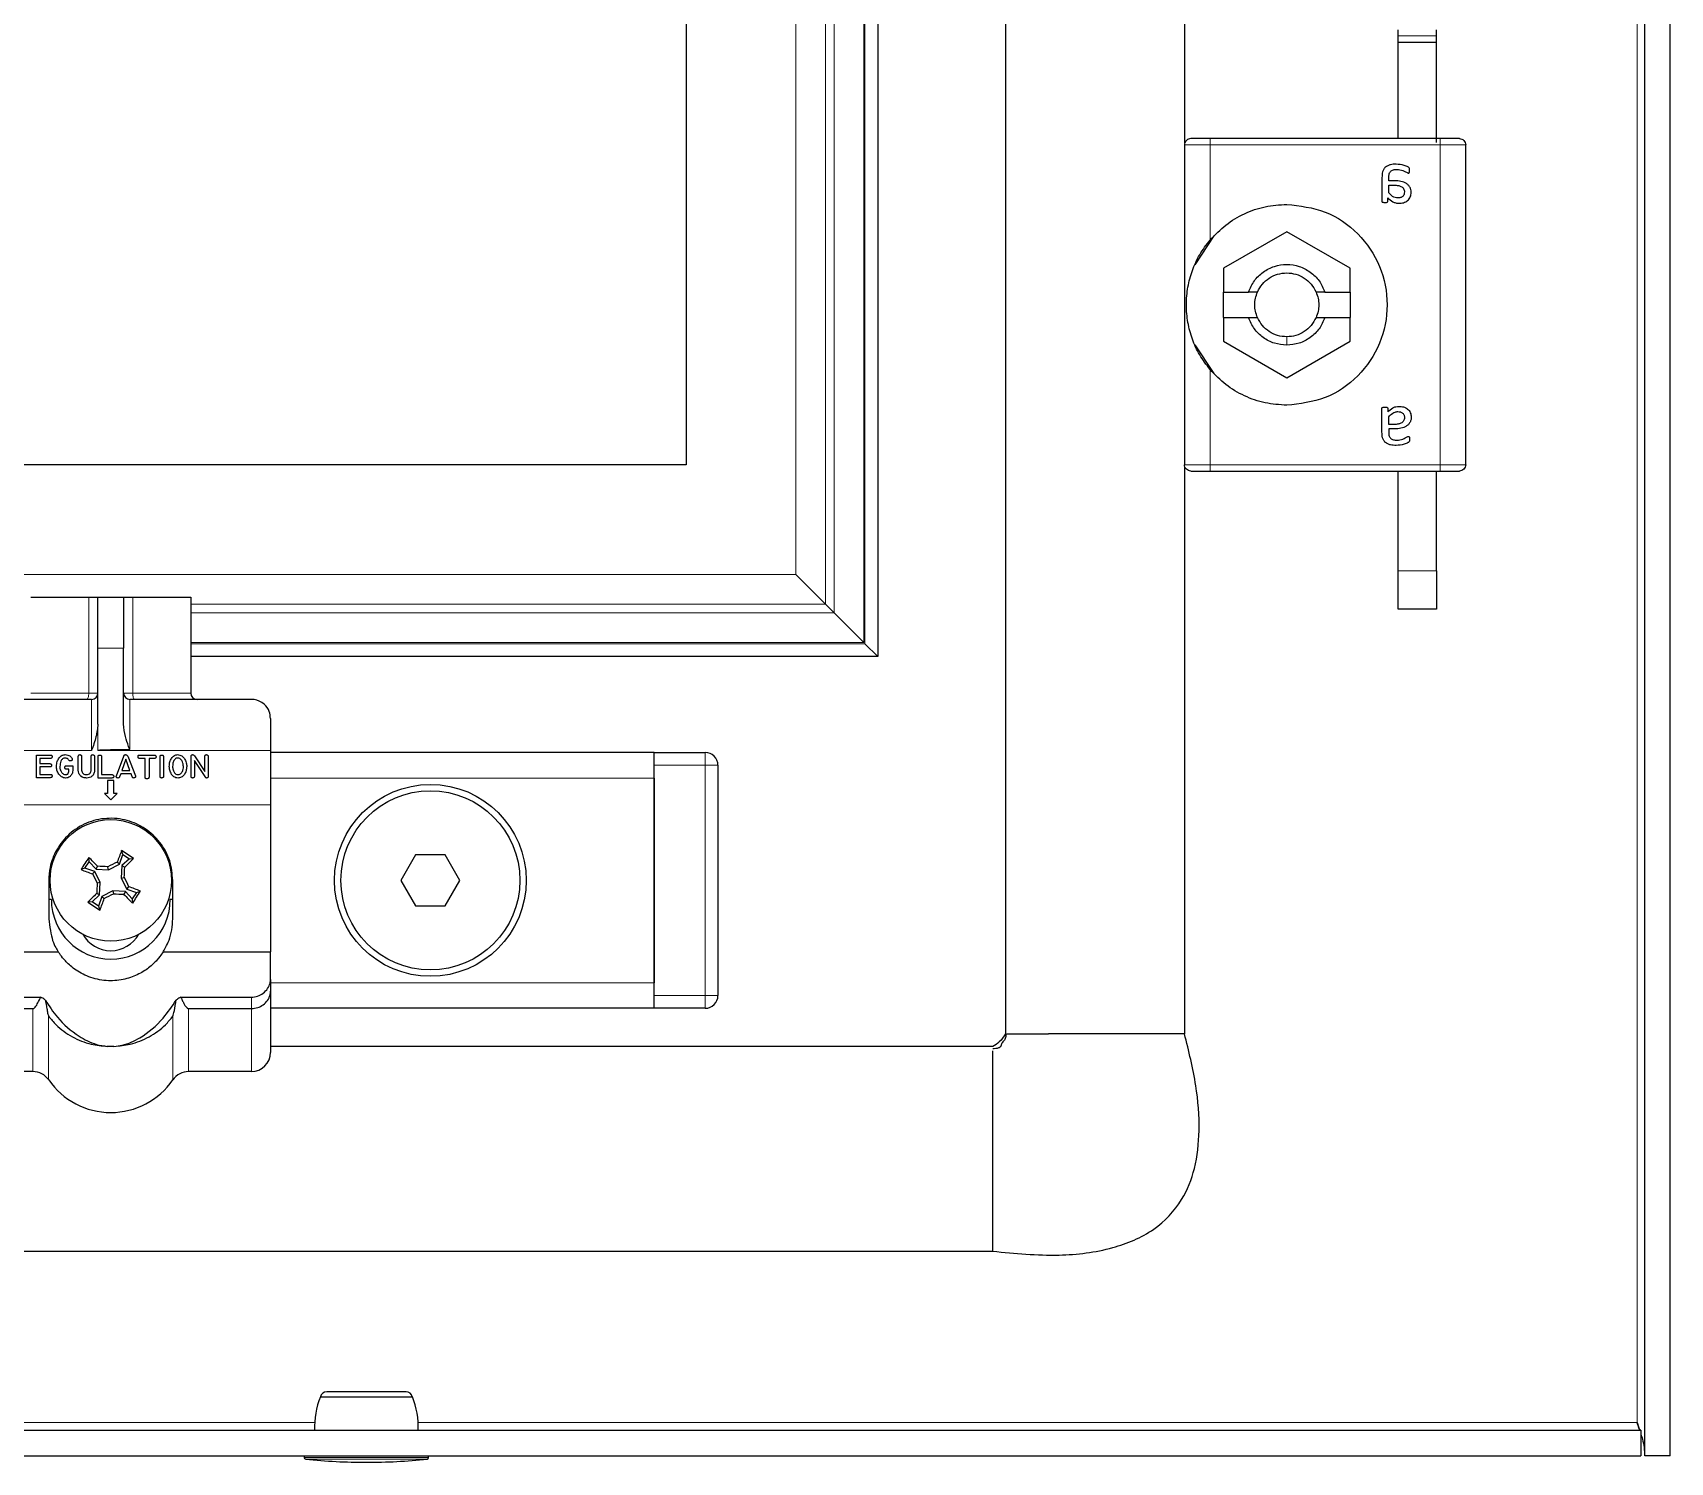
# Model space of a CAD drawing. Header units: millimetres. Extents: x -939 to 1948, y -1269 to 974.
# Drawn here: x 1664.4 to 1792.5, y -954.8 to -843 of the extents above; entities that cross this region are included whole.
import ezdxf

# ---------------------------------------------------------------- set-up
doc = ezdxf.new("R2010")
doc.units = ezdxf.units.MM

msp = doc.modelspace()

# ---------------------------------------------------------------- linework, layer by layer
at = {"color": 7, "linetype": 'Continuous', "lineweight": 25}
for p, q in [((1790.51, -954.26), (1790.51, 800.74)), ((1792.51, -954.26), (1792.51, 800.74)), ((1740.51, 767.74), (1740.51, -921.26)), ((1730.51, 738.24), (1730.51, -891.76)), ((1715.51, 723.24), (1715.51, -876.76)), ((1754.51, -831.76), (1754.51, -851.58)), ((1771.21, -843.22), (1771.21, -842.76)), ((1774.21, -843.22), (1774.21, -842.76)), ((1771.21, -843.72), (1771.21, -843.22)), ((1771.21, -843.72), (1774.21, -843.72)), ((1771.21, -851.26), (1771.21, -843.72)), ((1774.21, -843.72), (1774.21, -843.22)), ((1774.21, -851.56), (1774.21, -843.72)), ((1754.51, -851.76), (1754.51, -876.76)), ((1774.51, -851.26), (1756.51, -851.26)), ((1775.11, -851.26), (1774.86, -851.26)), ((1776.51, -876.76), (1776.51, -851.76)), ((1769.95, -854.3), (1769.95, -856.16)), ((1770.48, -854.55), (1770.48, -854.33)), ((1770.86, -854.55), (1770.48, -854.55)), ((1770.48, -854.9), (1770.91, -854.9)), ((1770.48, -855.49), (1770.48, -854.9)), ((1770.41, -856.16), (1770.41, -855.88)), ((1755.34, -861.13), (1756.84, -858.87)), ((1762.51, -858.54), (1757.56, -861.4)), ((1767.46, -861.4), (1762.51, -858.54)), ((1757.56, -861.4), (1757.56, -863.26)), ((1767.46, -863.26), (1767.46, -861.4)), ((1757.56, -863.26), (1759.52, -863.26)), ((1757.56, -865.26), (1757.56, -863.26)), ((1760.22, -863.26), (1759.52, -863.26)), ((1765.49, -863.26), (1764.8, -863.26)), ((1765.49, -863.26), (1767.46, -863.26)), ((1767.46, -863.26), (1767.46, -865.26)), ((1757.56, -865.26), (1757.56, -867.11)), ((1757.56, -865.26), (1759.52, -865.26)), ((1759.52, -865.26), (1760.22, -865.26)), ((1764.8, -865.26), (1765.49, -865.26)), ((1765.49, -865.26), (1767.46, -865.26)), ((1767.46, -867.11), (1767.46, -865.26)), ((1757.56, -867.11), (1762.51, -869.97)), ((1762.51, -869.97), (1767.46, -867.11)), ((1756.84, -869.64), (1755.34, -867.38)), ((1769.95, -874.21), (1769.95, -872.35)), ((1770.41, -872.35), (1770.41, -872.63)), ((1770.48, -873.61), (1770.48, -873.02)), ((1770.91, -873.61), (1770.48, -873.61)), ((1770.86, -873.96), (1770.48, -873.96)), ((1770.48, -873.96), (1770.48, -874.18)), ((1715.51, -876.76), (875.51, -876.76)), ((1754.51, -876.93), (1754.51, -921.26)), ((1756.51, -877.26), (1774.51, -877.26)), ((1771.21, -885.06), (1771.21, -877.26)), ((1774.21, -885.06), (1774.21, -877.26)), ((1774.86, -877.26), (1775.11, -877.26)), ((1771.21, -888.06), (1771.21, -885.06)), ((1774.21, -885.06), (1774.21, -888.06)), ((1726.41, -887.66), (1724.1, -885.35)), ((1664.26, -887.11), (1668.78, -887.11)), ((1668.78, -887.11), (1669.51, -887.11)), ((1669.51, -887.11), (1671.51, -887.11)), ((1669.51, -891.11), (1669.51, -887.11)), ((1671.51, -887.11), (1671.51, -891.11)), ((1671.51, -887.11), (1672.23, -887.11)), ((1672.23, -887.11), (1676.76, -887.11)), ((1676.76, -887.11), (1676.76, -894.61)), ((1727.1, -888.35), (1726.41, -887.66)), ((1729.41, -890.66), (1727.1, -888.35)), ((1774.21, -888.06), (1771.21, -888.06)), ((1669.51, -897.04), (1669.51, -891.11)), ((1671.51, -897.04), (1671.51, -891.11)), ((1730.51, -891.76), (1729.51, -890.76)), ((1730.51, -891.76), (1676.76, -891.76)), ((1669.01, -895.11), (1659.51, -895.11)), ((1681.51, -895.11), (1672.01, -895.11)), ((1683.01, -896.61), (1683.01, -899.11)), ((1683.01, -899.11), (1683.01, -903.36)), ((1713.01, -899.26), (1683.01, -899.26)), ((1713.01, -899.26), (1717.01, -899.26)), ((1713.01, -900.26), (1713.01, -899.26)), ((1664.71, -901.23), (1664.71, -899.46)), ((1664.71, -899.46), (1665.77, -899.46)), ((1665.77, -899.72), (1664.97, -899.72)), ((1664.97, -899.72), (1664.97, -900.13)), ((1664.97, -900.13), (1665.72, -900.13)), ((1665.72, -900.39), (1664.97, -900.39)), ((1664.97, -900.39), (1664.97, -900.97)), ((1667.04, -900.3), (1667.53, -900.3)), ((1667.53, -900.3), (1667.53, -900.59)), ((1667.97, -900.65), (1667.97, -899.57)), ((1668.23, -899.57), (1668.23, -900.65)), ((1668.97, -900.63), (1668.97, -899.57)), ((1669.24, -899.57), (1669.24, -900.63)), ((1669.52, -901.26), (1669.52, -899.59)), ((1669.79, -899.59), (1669.79, -900.99)), ((1670.95, -901.08), (1671.52, -899.54)), ((1671.68, -899.78), (1671.37, -900.66)), ((1672, -900.66), (1671.68, -899.78)), ((1671.84, -899.56), (1672.44, -901.08)), ((1673.19, -899.72), (1672.77, -899.72)), ((1672.78, -899.46), (1673.89, -899.46)), ((1673.19, -901.19), (1673.19, -899.72)), ((1673.9, -899.72), (1673.5, -899.72)), ((1673.5, -899.72), (1673.5, -901.19)), ((1674.37, -901.12), (1674.37, -899.59)), ((1674.63, -899.59), (1674.63, -901.12)), ((1676.79, -901.12), (1676.79, -899.56)), ((1677.89, -901.15), (1677.05, -899.88)), ((1677.05, -899.88), (1677.05, -901.12)), ((1677.06, -899.51), (1677.87, -900.75)), ((1677.87, -900.75), (1677.87, -899.57)), ((1678.13, -899.57), (1678.13, -901.12)), ((1713.01, -918.26), (1713.01, -900.26)), ((1718.01, -900.26), (1718.01, -918.26)), ((1665.77, -901.23), (1664.71, -901.23)), ((1664.97, -900.97), (1665.77, -900.97)), ((1667.24, -900.56), (1667.04, -900.56)), ((1670.59, -901.26), (1669.52, -901.26)), ((1669.79, -900.99), (1670.59, -900.99)), ((1670.76, -901.46), (1670.26, -901.46)), ((1670.26, -901.46), (1670.26, -902.46)), ((1670.76, -902.46), (1670.76, -901.46)), ((1671.29, -900.92), (1671.19, -901.17)), ((1672.1, -900.92), (1671.29, -900.92)), ((1671.37, -900.66), (1672, -900.66)), ((1672.19, -901.16), (1672.1, -900.92)), ((1713.01, -901.26), (1713.01, -917.26)), ((1670.01, -902.46), (1670.51, -902.96)), ((1670.26, -902.46), (1670.01, -902.46)), ((1670.51, -902.96), (1671.01, -902.46)), ((1671.01, -902.46), (1670.76, -902.46)), ((1683.01, -903.36), (1683.01, -914.86)), ((1671.46, -907.24), (1671.35, -906.93)), ((1668.49, -908.3), (1668.82, -907.8)), ((1668.82, -907.8), (1668.79, -907.47)), ((1668.82, -907.8), (1669.37, -908.38)), ((1669.37, -908.38), (1669.47, -908.16)), ((1670.33, -908.43), (1670.28, -908.2)), ((1670.33, -908.43), (1671.2, -907.99)), ((1671.2, -907.99), (1671.01, -907.83)), ((1671.2, -907.99), (1671.46, -907.24)), ((1671.38, -908.11), (1671.33, -909.08)), ((1671.97, -907.57), (1671.38, -908.11)), ((1671.38, -908.11), (1671.6, -908.22)), ((1671.46, -907.24), (1671.97, -907.57)), ((1671.97, -907.57), (1672.29, -907.54)), ((1694.35, -907.26), (1693.2, -909.26)), ((1696.66, -907.26), (1694.35, -907.26)), ((1697.82, -909.26), (1696.66, -907.26)), ((1665.66, -909.26), (1665.66, -912.26)), ((1668.49, -908.3), (1668.18, -908.41)), ((1669.25, -908.56), (1668.49, -908.3)), ((1669.25, -908.56), (1669.09, -908.75)), ((1669.68, -909.43), (1669.25, -908.56)), ((1669.37, -908.38), (1670.33, -908.43)), ((1669.68, -909.43), (1669.45, -909.48)), ((1669.63, -910.4), (1669.68, -909.43)), ((1671.33, -909.08), (1671.57, -909.03)), ((1671.33, -909.08), (1671.77, -909.95)), ((1675.36, -912.26), (1675.36, -909.26)), ((1693.2, -909.26), (1694.35, -911.26)), ((1696.66, -911.26), (1697.82, -909.26)), ((1665.86, -910.76), (1665.66, -910.76)), ((1669.05, -910.94), (1669.63, -910.4)), ((1669.63, -910.4), (1669.41, -910.29)), ((1669.82, -910.52), (1669.56, -911.27)), ((1670.68, -910.08), (1669.82, -910.52)), ((1669.82, -910.52), (1670, -910.68)), ((1670.68, -910.08), (1670.73, -910.31)), ((1671.65, -910.13), (1670.68, -910.08)), ((1671.65, -910.13), (1671.54, -910.35)), ((1672.19, -910.71), (1671.65, -910.13)), ((1671.77, -909.95), (1671.93, -909.76)), ((1671.77, -909.95), (1672.52, -910.21)), ((1672.52, -910.21), (1672.19, -910.71)), ((1672.19, -910.71), (1672.22, -911.04)), ((1672.52, -910.21), (1672.83, -910.1)), ((1675.36, -910.76), (1675.16, -910.76)), ((1669.05, -910.94), (1668.72, -910.97)), ((1669.56, -911.27), (1669.05, -910.94)), ((1669.56, -911.27), (1669.66, -911.58)), ((1694.35, -911.26), (1696.66, -911.26)), ((1658.01, -914.86), (1666.41, -914.86)), ((1674.6, -914.86), (1683.01, -914.86)), ((1683.01, -917), (1683.01, -914.86)), ((1683.01, -917), (1683.01, -917.91)), ((1659.51, -918.39), (1665.02, -918.39)), ((1675.99, -918.39), (1681.51, -918.39)), ((1683.01, -917.91), (1683.01, -922.71)), ((1713.01, -919.26), (1713.01, -918.26)), ((1659.51, -919.29), (1664.42, -919.29)), ((1676.6, -919.29), (1681.51, -919.29)), ((1713.01, -919.26), (1683.01, -919.26)), ((1717.01, -919.26), (1713.01, -919.26)), ((1739.51, -922.26), (1683.01, -922.26)), ((1743.94, -921.26), (1743.88, -921.26)), ((1751.08, -921.26), (1743.94, -921.26)), ((1751.23, -921.26), (1751.08, -921.26)), ((1753.53, -921.26), (1751.23, -921.26)), ((1754.51, -921.26), (1753.53, -921.26)), ((1739.51, -938.26), (1739.51, -922.58)), ((1664.42, -924.21), (1659.51, -924.21)), ((1681.51, -924.21), (1676.6, -924.21)), ((851.51, -938.26), (1739.51, -938.26)), ((1686.92, -949.64), (1690.51, -949.64)), ((1693.61, -949.26), (1687.4, -949.26)), ((1690.51, -949.64), (1694.1, -949.64)), ((1789.91, -951.66), (1790.1, -952.26)), ((800.81, -952.26), (1790.21, -952.26)), ((1790.21, -952.26), (1790.21, -954.26)), ((800.81, -954.26), (1790.21, -954.26)), ((1792.51, -954.26), (1790.51, -954.26))]:
    msp.add_line(p, q, dxfattribs=at)
at = {"color": 8, "linetype": 'Continuous', "lineweight": 18}
for p, q in [((1789.91, 798.14), (1789.91, -951.66)), ((1729.41, 737.14), (1729.41, -890.66)), ((1729.51, 737.24), (1729.51, -890.76)), ((1726.41, 734.14), (1726.41, -887.66)), ((1727.1, 734.84), (1727.1, -888.35)), ((1724.1, 731.84), (1724.1, -885.35)), ((1774.21, -843.22), (1771.21, -843.22)), ((1756.51, -859.19), (1756.51, -851.76)), ((1756.51, -851.76), (1774.51, -851.76)), ((1774.51, -851.76), (1774.51, -876.76)), ((1762.51, -866.76), (1762.51, -867.41)), ((1756.51, -876.76), (1756.51, -869.32)), ((1774.51, -876.76), (1756.51, -876.76)), ((1771.21, -885.06), (1774.21, -885.06)), ((1724.1, -885.35), (866.91, -885.35)), ((1668.78, -894.61), (1668.78, -887.11)), ((1672.23, -887.11), (1672.23, -894.61)), ((1726.41, -887.66), (1676.76, -887.66)), ((1727.1, -888.35), (1676.76, -888.35)), ((1671.51, -891.11), (1669.51, -891.11)), ((1729.41, -890.66), (1676.76, -890.66)), ((1729.51, -890.76), (1676.76, -890.76)), ((1664.26, -894.61), (1668.78, -894.61)), ((1668.78, -894.61), (1669.51, -894.61)), ((1669.01, -899.11), (1669.01, -895.11)), ((1671.51, -894.61), (1672.23, -894.61)), ((1672.01, -895.11), (1672.01, -899.03)), ((1672.23, -894.61), (1676.76, -894.61)), ((1669.51, -899.11), (1669.51, -897.04)), ((1669.01, -899.11), (1658.01, -899.11)), ((1683.01, -899.11), (1669.51, -899.11)), ((1717.01, -899.26), (1717.01, -900.26)), ((1717.01, -900.26), (1713.01, -900.26)), ((1717.01, -918.26), (1717.01, -900.26)), ((1717.01, -900.26), (1718.01, -900.26)), ((1713.01, -901.26), (1683.01, -901.26)), ((1683.01, -903.36), (1658.01, -903.36)), ((1681.51, -919.29), (1681.51, -918.39)), ((1713.01, -917.26), (1683.01, -917.26)), ((1713.01, -918.26), (1717.01, -918.26)), ((1717.01, -918.26), (1717.01, -919.26)), ((1717.01, -918.26), (1718.01, -918.26)), ((1664.42, -924.21), (1664.42, -919.29)), ((1676.6, -919.29), (1676.6, -924.21)), ((1681.51, -924.21), (1681.51, -919.29)), ((1665.65, -919.89), (1665.65, -924.85)), ((1675.36, -924.85), (1675.36, -919.89)), ((1686.46, -951.66), (904.55, -951.66)), ((1789.91, -951.66), (1694.55, -951.66)), ((1685.65, -954.38), (1690.51, -954.38)), ((1685.76, -954.51), (1690.51, -954.51)), ((1690.51, -954.38), (1695.37, -954.38)), ((1690.51, -954.51), (1695.26, -954.51))]:
    msp.add_line(p, q, dxfattribs=at)
at = {"color": 8, "linetype": 'Continuous', "lineweight": 18, "flags": 128}
for points in [[(1668.78, -894.61), (1668.78, -894.7), (1668.77, -894.8), (1668.76, -894.88), (1668.74, -894.96), (1668.72, -895.02), (1668.7, -895.07), (1668.67, -895.1), (1668.64, -895.11)], [(1672.37, -895.11), (1672.34, -895.1), (1672.32, -895.07), (1672.29, -895.02), (1672.27, -894.96), (1672.25, -894.88), (1672.24, -894.8), (1672.23, -894.7), (1672.23, -894.61)]]:
    msp.add_lwpolyline(points, dxfattribs=at)
at = {"color": 7, "linetype": 'Continuous', "lineweight": 25}
for centre, radius in [((1695.51, -909.26), 7.5), ((1695.51, -909.26), 7), ((1670.51, -909.26), 4.75)]:
    msp.add_circle(centre, radius, dxfattribs=at)
for centre, radius, start, end in [((1669.01, -894.61), 0.5, 270, 0), ((1672.01, -894.61), 0.5, 180, 270), ((1677.26, -894.61), 0.5, 180, 270), ((1717.01, -900.26), 1, 0, 90), ((1735.82, -931.67), 69.05, 159.0058, 159.8057), ((1630.95, -969.98), 74.88, 56.4919, 57.3486), ((1731.23, -948.81), 74.88, 146.4919, 147.3486), ((1619.83, -956.15), 69.05, 44.0348, 44.8347), ((1666.5, -983.71), 75.61, 87.129, 87.7468), ((1704.27, -975.74), 75.61, 116.0937, 116.7115), ((1596.05, -905.25), 75.61, 357.129, 357.7468), ((1623.61, -858.58), 69.05, 314.0348, 314.8347), ((1692.92, -843.95), 69.05, 249.0058, 249.8057), ((1736.99, -875.49), 75.61, 206.0937, 206.7115), ((1744.96, -913.27), 75.61, 177.129, 177.7468), ((1604.03, -943.02), 75.61, 26.0937, 26.7115), ((1670.51, -910.76), 4.65, 180, 0), ((1717.4, -959.93), 69.05, 134.0348, 134.8347), ((1605.2, -886.84), 69.05, 339.0058, 339.8057), ((1636.74, -842.77), 75.61, 296.0937, 296.7115), ((1674.52, -834.8), 75.61, 267.129, 267.7468), ((1721.18, -862.36), 69.05, 224.0348, 224.8347), ((1648.09, -974.56), 69.05, 69.0058, 69.8057), ((1609.79, -869.7), 74.88, 326.4919, 327.3486), ((1710.06, -848.54), 74.88, 236.4919, 237.3486), ((1670.51, -912.26), 2.5, 209.1764, 330.8236), ((1717.01, -918.26), 1, 270, 0), ((1681.51, -922.71), 1.5, 270, 0), ((1664.42, -925.71), 1.5, 34.5604, 90), ((1670.51, -921.51), 5.9, 214.5604, 325.4396), ((1676.6, -925.71), 1.5, 90, 145.4396), ((1692.63, -951.99), 6.18, 157.6346, 182.4658), ((1687.4, -949.76), 0.5, 90, 166.6165), ((1693.61, -949.76), 0.5, 13.3835, 90), ((1688.39, -951.99), 6.18, 357.5342, 22.3654), ((1711.41, -954.32), 25.77, 179.861, 180.139), ((1669.6, -954.32), 25.77, 359.861, 0.139), ((1685.77, -954.38), 0.126, 180, 263.9744), ((1690.51, -909.51), 45.25, 263.9744, 269.9984), ((1690.51, -909.51), 45.25, 270.0016, 276.0256), ((1695.24, -954.38), 0.126, 276.0256, 0)]:
    msp.add_arc(centre, radius, start, end, dxfattribs=at)
msp.add_ellipse((17098.69, -899.11), major_axis=(15429.18, 0), ratio=0.000259, start_param=3.123591, end_param=3.141593, dxfattribs=at)
for points in [[(1755.01, -851.26), (1754.94, -851.26), (1754.81, -851.28), (1754.65, -851.39), (1754.53, -851.56), (1754.51, -851.69), (1754.51, -851.76)], [(1756.51, -851.26), (1756.31, -851.26), (1755.92, -851.26), (1755.42, -851.26), (1755.07, -851.26), (1755.03, -851.26), (1755.01, -851.26)], [(1776.01, -851.26), (1775.98, -851.26), (1775.94, -851.26), (1775.59, -851.26), (1775.1, -851.26), (1774.7, -851.26), (1774.51, -851.26)], [(1776.01, -851.26), (1776.07, -851.26), (1776.2, -851.28), (1776.37, -851.39), (1776.48, -851.56), (1776.5, -851.69), (1776.51, -851.76)], [(1756.51, -859.19), (1756.9, -858.78), (1757.69, -857.96), (1759.18, -857.09), (1760.8, -856.51), (1761.94, -856.44), (1762.51, -856.41)], [(1762.51, -856.41), (1763.53, -856.52), (1765.59, -856.76), (1768.2, -858.58), (1769.95, -861.17), (1770.56, -864.26), (1769.95, -867.34), (1768.2, -869.94), (1765.59, -871.75), (1763.53, -871.99), (1762.51, -872.11)], [(1759.52, -863.26), (1759.65, -862.95), (1759.92, -862.35), (1760.64, -861.66), (1761.52, -861.21), (1762.51, -861.05), (1763.49, -861.21), (1764.37, -861.66), (1765.1, -862.35), (1765.36, -862.95), (1765.49, -863.26)], [(1760.22, -863.26), (1760.33, -863.04), (1760.56, -862.62), (1761.12, -862.14), (1761.78, -861.82), (1762.27, -861.78), (1762.51, -861.76)], [(1762.51, -861.76), (1762.75, -861.78), (1763.23, -861.82), (1763.89, -862.14), (1764.45, -862.62), (1764.68, -863.04), (1764.8, -863.26)], [(1760.22, -865.26), (1760.16, -865.09), (1760.04, -864.77), (1759.99, -864.26), (1760.04, -863.74), (1760.16, -863.42), (1760.22, -863.26)], [(1764.8, -863.26), (1764.86, -863.42), (1764.98, -863.74), (1765.02, -864.26), (1764.98, -864.77), (1764.86, -865.09), (1764.8, -865.26)], [(1762.51, -867.41), (1762.18, -867.38), (1761.52, -867.32), (1760.64, -866.85), (1759.92, -866.16), (1759.65, -865.56), (1759.52, -865.26)], [(1762.51, -866.76), (1762.27, -866.74), (1761.78, -866.7), (1761.12, -866.37), (1760.56, -865.9), (1760.33, -865.47), (1760.22, -865.26)], [(1765.49, -865.26), (1765.36, -865.56), (1765.1, -866.16), (1764.37, -866.85), (1763.49, -867.32), (1762.83, -867.38), (1762.51, -867.41)], [(1764.8, -865.26), (1764.68, -865.47), (1764.45, -865.9), (1763.89, -866.37), (1763.23, -866.7), (1762.75, -866.74), (1762.51, -866.76)], [(1762.51, -872.11), (1761.94, -872.07), (1760.8, -872), (1759.18, -871.42), (1757.69, -870.55), (1756.9, -869.73), (1756.51, -869.32)], [(1755.01, -877.26), (1754.94, -877.25), (1754.81, -877.23), (1754.65, -877.12), (1754.53, -876.95), (1754.51, -876.82), (1754.51, -876.76)], [(1755.01, -877.26), (1755.03, -877.26), (1755.07, -877.26), (1755.42, -877.26), (1755.92, -877.26), (1756.31, -877.26), (1756.51, -877.26)], [(1774.51, -877.26), (1774.7, -877.26), (1775.1, -877.26), (1775.59, -877.26), (1775.94, -877.26), (1775.98, -877.26), (1776.01, -877.26)], [(1776.51, -876.76), (1776.5, -876.82), (1776.48, -876.95), (1776.37, -877.12), (1776.2, -877.23), (1776.07, -877.25), (1776.01, -877.26)], [(1741.49, -921.26), (1741.81, -921.26), (1742.46, -921.26), (1743.4, -921.26), (1743.88, -921.26)]]:
    msp.add_open_spline(points, degree=3, dxfattribs=at)
at = {"color": 8, "linetype": 'Continuous', "lineweight": 18}
for points in [[(1756.51, -851.76), (1756.24, -851.76), (1755.72, -851.76), (1755.06, -851.76), (1754.6, -851.76), (1754.54, -851.76), (1754.51, -851.76)], [(1756.51, -851.26), (1756.51, -851.26), (1756.51, -851.28), (1756.51, -851.39), (1756.51, -851.56), (1756.51, -851.69), (1756.51, -851.76)], [(1774.51, -851.76), (1774.51, -851.69), (1774.51, -851.56), (1774.51, -851.39), (1774.51, -851.28), (1774.51, -851.26), (1774.51, -851.26)], [(1776.51, -851.76), (1776.48, -851.76), (1776.42, -851.76), (1775.95, -851.76), (1775.29, -851.76), (1774.77, -851.76), (1774.51, -851.76)], [(1754.51, -876.76), (1754.54, -876.76), (1754.6, -876.76), (1755.06, -876.76), (1755.72, -876.76), (1756.24, -876.76), (1756.51, -876.76)], [(1756.51, -876.76), (1756.51, -876.82), (1756.51, -876.95), (1756.51, -877.12), (1756.51, -877.23), (1756.51, -877.25), (1756.51, -877.26)], [(1774.51, -877.26), (1774.51, -877.25), (1774.51, -877.23), (1774.51, -877.12), (1774.51, -876.95), (1774.51, -876.82), (1774.51, -876.76)], [(1774.51, -876.76), (1774.77, -876.76), (1775.29, -876.76), (1775.95, -876.76), (1776.42, -876.76), (1776.48, -876.76), (1776.51, -876.76)]]:
    msp.add_open_spline(points, degree=3, dxfattribs=at)
at = {"color": 7, "linetype": 'Continuous', "lineweight": 25}
for points, knots in [([(1771.06, -853.26), (1770.91, -853.26), (1770.69, -853.27), (1770.41, -853.37), (1770.22, -853.49), (1770.08, -853.65), (1769.97, -853.93), (1769.96, -854.15), (1769.95, -854.3)], [0, 0, 0, 0, 0.250089, 0.382495, 0.500259, 0.622163, 0.750133, 1, 1, 1, 1]), ([(1770.48, -854.33), (1770.48, -854.24), (1770.49, -854.11), (1770.55, -853.94), (1770.62, -853.83), (1770.73, -853.75), (1770.85, -853.7), (1770.98, -853.67), (1771.07, -853.67), (1771.12, -853.67)], [0, 0, 0, 0, 0.250023, 0.382539, 0.499802, 0.620838, 0.749652, 0.874777, 1, 1, 1, 1]), ([(1772.12, -853.75), (1772.12, -853.7), (1772.13, -853.61), (1772.06, -853.52), (1771.92, -853.44), (1771.6, -853.31), (1771.27, -853.28), (1771.06, -853.26)], [0, 0, 0, 0, 0.124693, 0.187182, 0.249773, 0.500039, 1, 1, 1, 1]), ([(1771.12, -853.67), (1771.28, -853.69), (1771.52, -853.71), (1771.77, -853.84), (1771.9, -853.91), (1771.97, -853.95), (1772.01, -853.96), (1772.02, -853.96)], [0, 0, 0, 0, 0.4987, 0.749508, 0.874949, 0.946783, 1, 1, 1, 1]), ([(1772.02, -853.96), (1772.03, -853.96), (1772.05, -853.96), (1772.07, -853.95), (1772.08, -853.93), (1772.1, -853.91), (1772.12, -853.87), (1772.12, -853.83), (1772.12, -853.79), (1772.12, -853.77), (1772.12, -853.75)], [0, 0, 0, 0, 0.128825, 0.180169, 0.243397, 0.36986, 0.499864, 0.749649, 0.843476, 1, 1, 1, 1]), ([(1771.2, -855.9), (1771.13, -855.9), (1770.98, -855.88), (1770.72, -855.75), (1770.58, -855.59), (1770.48, -855.49)], [0, 0, 0, 0, 0.249939, 0.499864, 1, 1, 1, 1]), ([(1772.24, -855.47), (1772.24, -855.39), (1772.23, -855.24), (1772.13, -855.02), (1771.98, -854.84), (1771.71, -854.67), (1771.33, -854.57), (1771.01, -854.56), (1770.86, -854.55)], [0, 0, 0, 0, 0.1250486, 0.2498861, 0.3708558, 0.4998199, 0.7496086, 1, 1, 1, 1]), ([(1770.91, -854.9), (1771.01, -854.91), (1771.19, -854.91), (1771.41, -854.98), (1771.56, -855.07), (1771.65, -855.17), (1771.7, -855.3), (1771.71, -855.39), (1771.71, -855.43)], [0, 0, 0, 0, 0.279652, 0.500248, 0.629485, 0.750186, 0.875763, 1, 1, 1, 1]), ([(1771.71, -855.43), (1771.71, -855.5), (1771.7, -855.6), (1771.64, -855.71), (1771.57, -855.79), (1771.49, -855.84), (1771.4, -855.88), (1771.3, -855.9), (1771.23, -855.9), (1771.2, -855.9)], [0, 0, 0, 0, 0.249168, 0.373635, 0.49939, 0.619394, 0.749656, 0.87477, 1, 1, 1, 1]), ([(1771.28, -856.31), (1771.4, -856.31), (1771.59, -856.3), (1771.81, -856.21), (1771.97, -856.11), (1772.09, -855.98), (1772.21, -855.77), (1772.23, -855.59), (1772.24, -855.47)], [0, 0, 0, 0, 0.25007, 0.379181, 0.500499, 0.62417, 0.750842, 1, 1, 1, 1]), ([(1769.95, -856.16), (1769.95, -856.18), (1769.95, -856.19), (1769.96, -856.21), (1769.99, -856.23), (1770.06, -856.25), (1770.13, -856.26), (1770.18, -856.26)], [0, 0, 0, 0, 0.124881, 0.183376, 0.250934, 0.500336, 1, 1, 1, 1]), ([(1770.18, -856.26), (1770.22, -856.25), (1770.29, -856.25), (1770.37, -856.24), (1770.39, -856.21), (1770.4, -856.19), (1770.41, -856.17), (1770.41, -856.16)], [0, 0, 0, 0, 0.499718, 0.749437, 0.810587, 0.875078, 1, 1, 1, 1]), ([(1770.41, -855.88), (1770.53, -856), (1770.72, -856.17), (1770.99, -856.28), (1771.16, -856.31), (1771.24, -856.31), (1771.28, -856.31)], [0, 0, 0, 0, 0.499113, 0.749325, 0.874665, 1, 1, 1, 1]), ([(1756.51, -869.32), (1756.22, -868.94), (1755.65, -868.19), (1755.09, -866.94), (1754.74, -865.66), (1754.61, -864.25), (1754.74, -862.85), (1755.09, -861.57), (1755.65, -860.32), (1756.22, -859.57), (1756.51, -859.19)], [0, 0, 0, 0, 0.125762, 0.25037, 0.375307, 0.500139, 0.62481, 0.749763, 0.874888, 1, 1, 1, 1]), ([(1769.95, -872.35), (1769.95, -872.34), (1769.95, -872.32), (1769.96, -872.3), (1769.99, -872.28), (1770.06, -872.26), (1770.13, -872.26), (1770.18, -872.26)], [0, 0, 0, 0, 0.124884, 0.1863766, 0.2509142, 0.5003223, 1, 1, 1, 1]), ([(1770.18, -872.26), (1770.22, -872.26), (1770.28, -872.26), (1770.35, -872.27), (1770.38, -872.29), (1770.39, -872.3), (1770.4, -872.32), (1770.41, -872.34), (1770.41, -872.35)], [0, 0, 0, 0, 0.499162, 0.644242, 0.749698, 0.813605, 0.875217, 1, 1, 1, 1]), ([(1770.41, -872.63), (1770.53, -872.51), (1770.72, -872.34), (1771.03, -872.21), (1771.2, -872.2), (1771.28, -872.2)], [0, 0, 0, 0, 0.499364, 0.749701, 1, 1, 1, 1]), ([(1771.28, -872.2), (1771.4, -872.2), (1771.59, -872.22), (1771.81, -872.3), (1771.97, -872.4), (1772.09, -872.53), (1772.21, -872.74), (1772.23, -872.92), (1772.24, -873.04)], [0, 0, 0, 0, 0.25007, 0.379559, 0.500499, 0.624556, 0.750843, 1, 1, 1, 1]), ([(1770.48, -873.02), (1770.58, -872.92), (1770.72, -872.76), (1770.95, -872.65), (1771.09, -872.61), (1771.16, -872.61), (1771.2, -872.61)], [0, 0, 0, 0, 0.499765, 0.749504, 0.874771, 1, 1, 1, 1]), ([(1772.24, -873.04), (1772.24, -873.08), (1772.24, -873.16), (1772.21, -873.31), (1772.13, -873.49), (1771.98, -873.67), (1771.71, -873.84), (1771.33, -873.94), (1771.01, -873.96), (1770.86, -873.96)], [0, 0, 0, 0, 0.0626366, 0.1252782, 0.2500723, 0.3748405, 0.4999941, 0.7496958, 1, 1, 1, 1]), ([(1771.71, -873.08), (1771.71, -873.12), (1771.7, -873.22), (1771.65, -873.34), (1771.56, -873.45), (1771.41, -873.54), (1771.19, -873.6), (1771.01, -873.61), (1770.91, -873.61)], [0, 0, 0, 0, 0.124446, 0.249795, 0.37, 0.499734, 0.719932, 1, 1, 1, 1]), ([(1771.2, -872.61), (1771.26, -872.61), (1771.36, -872.62), (1771.49, -872.67), (1771.57, -872.72), (1771.64, -872.8), (1771.68, -872.88), (1771.71, -872.98), (1771.71, -873.05), (1771.71, -873.08)], [0, 0, 0, 0, 0.2496231, 0.3771401, 0.499734, 0.6227303, 0.7498125, 0.8748762, 1, 1, 1, 1]), ([(1771.06, -875.26), (1770.99, -875.25), (1770.84, -875.25), (1770.62, -875.21), (1770.41, -875.15), (1770.22, -875.03), (1770.08, -874.86), (1769.97, -874.58), (1769.96, -874.36), (1769.95, -874.21)], [0, 0, 0, 0, 0.125255, 0.250437, 0.383066, 0.500493, 0.622629, 0.75025, 1, 1, 1, 1]), ([(1770.48, -874.18), (1770.48, -874.22), (1770.48, -874.31), (1770.5, -874.45), (1770.55, -874.58), (1770.62, -874.69), (1770.73, -874.77), (1770.89, -874.83), (1771.03, -874.84), (1771.12, -874.84)], [0, 0, 0, 0, 0.125295, 0.250514, 0.383518, 0.50035, 0.621938, 0.750243, 1, 1, 1, 1]), ([(1772.12, -874.76), (1772.12, -874.79), (1772.12, -874.84), (1772.11, -874.92), (1772.06, -874.99), (1771.92, -875.08), (1771.6, -875.2), (1771.27, -875.24), (1771.06, -875.26)], [0, 0, 0, 0, 0.062686, 0.125173, 0.187628, 0.250185, 0.500314, 1, 1, 1, 1]), ([(1771.12, -874.84), (1771.28, -874.83), (1771.59, -874.8), (1771.85, -874.59), (1772.01, -874.55), (1772.02, -874.55)], [0, 0, 0, 0, 0.498852, 0.946609, 1, 1, 1, 1]), ([(1772.02, -874.55), (1772.03, -874.55), (1772.05, -874.55), (1772.07, -874.56), (1772.08, -874.58), (1772.1, -874.6), (1772.12, -874.66), (1772.12, -874.72), (1772.12, -874.76)], [0, 0, 0, 0, 0.13107, 0.182437, 0.243796, 0.371388, 0.500442, 1, 1, 1, 1]), ([(1683.01, -896.61), (1682.98, -896.42), (1682.93, -895.95), (1682.46, -895.36), (1681.93, -895.13), (1681.58, -895.11), (1681.51, -895.11), (1681.51, -895.11)], [0, 0, 0, 0, 0.19414, 0.485275, 0.898779, 0.996769, 1, 1, 1, 1]), ([(1669.51, -897.04), (1669.47, -897.38), (1669.39, -898.08), (1669.13, -898.75), (1669.01, -899.1), (1669.01, -899.11)], [0, 0, 0, 0, 0.475461, 0.994056, 1, 1, 1, 1]), ([(1672.01, -899.03), (1672.01, -899.03), (1672, -899.03), (1672, -899.03), (1671.98, -899.01), (1671.95, -898.93), (1671.83, -898.6), (1671.61, -897.96), (1671.54, -897.37), (1671.51, -897.04)], [0, 0, 0, 0, 0.00167, 0.003889, 0.009531, 0.034361, 0.132751, 0.526214, 1, 1, 1, 1]), ([(1665.72, -900.13), (1665.74, -900.13), (1665.78, -900.13), (1665.84, -900.16), (1665.87, -900.21), (1665.87, -900.24), (1665.87, -900.26)], [0, 0, 0, 0, 0.280945, 0.559897, 0.779525, 1, 1, 1, 1]), ([(1665.87, -900.26), (1665.87, -900.28), (1665.87, -900.33), (1665.81, -900.39), (1665.75, -900.39), (1665.72, -900.39)], [0, 0, 0, 0, 0.281099, 0.559768, 1, 1, 1, 1]), ([(1665.77, -899.46), (1665.79, -899.46), (1665.83, -899.46), (1665.89, -899.49), (1665.92, -899.54), (1665.92, -899.57), (1665.92, -899.59)], [0, 0, 0, 0, 0.280872, 0.559701, 0.779382, 1, 1, 1, 1]), ([(1665.92, -899.59), (1665.92, -899.61), (1665.92, -899.66), (1665.86, -899.72), (1665.8, -899.72), (1665.77, -899.72)], [0, 0, 0, 0, 0.2810527, 0.5596626, 1, 1, 1, 1]), ([(1666.26, -900.36), (1666.27, -900.22), (1666.28, -899.98), (1666.41, -899.78), (1666.46, -899.69)], [0, 0, 0, 0, 0.56034, 1, 1, 1, 1]), ([(1666.45, -900.96), (1666.39, -900.86), (1666.28, -900.67), (1666.27, -900.45), (1666.26, -900.36)], [0, 0, 0, 0, 0.559347, 1, 1, 1, 1]), ([(1666.46, -899.69), (1666.54, -899.61), (1666.67, -899.46), (1666.87, -899.44), (1666.95, -899.43)], [0, 0, 0, 0, 0.559217, 1, 1, 1, 1]), ([(1666.94, -899.7), (1666.91, -899.7), (1666.83, -899.71), (1666.71, -899.78), (1666.55, -899.99), (1666.54, -900.21), (1666.53, -900.36)], [0, 0, 0, 0, 0.1253317, 0.2506948, 0.5007376, 1, 1, 1, 1]), ([(1666.53, -900.36), (1666.53, -900.44), (1666.54, -900.6), (1666.61, -900.73), (1666.65, -900.79)], [0, 0, 0, 0, 0.55998, 1, 1, 1, 1]), ([(1666.91, -900.43), (1666.91, -900.41), (1666.91, -900.37), (1666.95, -900.32), (1666.99, -900.3), (1667.03, -900.3), (1667.04, -900.3)], [0, 0, 0, 0, 0.280637, 0.55889, 0.779144, 1, 1, 1, 1]), ([(1667.04, -900.56), (1667.02, -900.56), (1666.98, -900.56), (1666.93, -900.52), (1666.91, -900.48), (1666.91, -900.44), (1666.91, -900.43)], [0, 0, 0, 0, 0.280664, 0.558735, 0.779002, 1, 1, 1, 1]), ([(1667.13, -899.74), (1667.1, -899.73), (1667.04, -899.7), (1666.97, -899.7), (1666.94, -899.7)], [0, 0, 0, 0, 0.5586335, 1, 1, 1, 1]), ([(1666.95, -899.43), (1667.02, -899.44), (1667.14, -899.44), (1667.25, -899.5), (1667.3, -899.52)], [0, 0, 0, 0, 0.560514, 1, 1, 1, 1]), ([(1667.24, -899.86), (1667.22, -899.84), (1667.19, -899.79), (1667.15, -899.76), (1667.13, -899.74)], [0, 0, 0, 0, 0.560467, 1, 1, 1, 1]), ([(1667.35, -899.92), (1667.32, -899.92), (1667.28, -899.91), (1667.25, -899.88), (1667.24, -899.86)], [0, 0, 0, 0, 0.558039, 1, 1, 1, 1]), ([(1667.3, -899.52), (1667.34, -899.56), (1667.4, -899.61), (1667.45, -899.68), (1667.47, -899.71)], [0, 0, 0, 0, 0.559542, 1, 1, 1, 1]), ([(1667.5, -899.79), (1667.5, -899.81), (1667.49, -899.86), (1667.44, -899.89), (1667.39, -899.92), (1667.36, -899.92), (1667.35, -899.92)], [0, 0, 0, 0, 0.277709, 0.558209, 0.77892, 1, 1, 1, 1]), ([(1667.47, -899.71), (1667.48, -899.73), (1667.49, -899.75), (1667.5, -899.78), (1667.5, -899.79)], [0, 0, 0, 0, 0.560691, 1, 1, 1, 1]), ([(1667.97, -899.57), (1667.97, -899.55), (1667.97, -899.51), (1668, -899.46), (1668.04, -899.44), (1668.07, -899.43), (1668.09, -899.43)], [0, 0, 0, 0, 0.2808487, 0.55949, 0.7791576, 1, 1, 1, 1]), ([(1668.09, -899.43), (1668.11, -899.43), (1668.15, -899.44), (1668.2, -899.47), (1668.23, -899.52), (1668.23, -899.55), (1668.23, -899.57)], [0, 0, 0, 0, 0.28091, 0.559174, 0.779166, 1, 1, 1, 1]), ([(1668.97, -899.57), (1668.97, -899.55), (1668.98, -899.51), (1669, -899.46), (1669.05, -899.44), (1669.08, -899.43), (1669.09, -899.43)], [0, 0, 0, 0, 0.2809002, 0.5594983, 0.7791483, 1, 1, 1, 1]), ([(1669.09, -899.43), (1669.11, -899.43), (1669.16, -899.44), (1669.21, -899.47), (1669.23, -899.52), (1669.24, -899.55), (1669.24, -899.57)], [0, 0, 0, 0, 0.280888, 0.559023, 0.779155, 1, 1, 1, 1]), ([(1669.52, -899.59), (1669.52, -899.57), (1669.53, -899.53), (1669.55, -899.48), (1669.6, -899.46), (1669.63, -899.46), (1669.65, -899.46)], [0, 0, 0, 0, 0.280912, 0.559405, 0.779108, 1, 1, 1, 1]), ([(1669.65, -899.46), (1669.67, -899.46), (1669.71, -899.46), (1669.76, -899.49), (1669.79, -899.54), (1669.79, -899.58), (1669.79, -899.59)], [0, 0, 0, 0, 0.2808126, 0.5590988, 0.7791702, 1, 1, 1, 1]), ([(1671.52, -899.54), (1671.53, -899.53), (1671.54, -899.49), (1671.59, -899.44), (1671.64, -899.44), (1671.67, -899.43)], [0, 0, 0, 0, 0.281465, 0.561772, 1, 1, 1, 1]), ([(1671.67, -899.43), (1671.69, -899.44), (1671.73, -899.44), (1671.81, -899.48), (1671.83, -899.53), (1671.84, -899.56)], [0, 0, 0, 0, 0.281226, 0.561522, 1, 1, 1, 1]), ([(1672.64, -899.59), (1672.64, -899.57), (1672.64, -899.53), (1672.68, -899.48), (1672.73, -899.46), (1672.76, -899.46), (1672.78, -899.46)], [0, 0, 0, 0, 0.280713, 0.558701, 0.779045, 1, 1, 1, 1]), ([(1672.77, -899.72), (1672.75, -899.72), (1672.71, -899.72), (1672.66, -899.69), (1672.64, -899.64), (1672.64, -899.61), (1672.64, -899.59)], [0, 0, 0, 0, 0.2807603, 0.5588212, 0.7789154, 1, 1, 1, 1]), ([(1673.89, -899.46), (1673.92, -899.46), (1673.96, -899.46), (1674.02, -899.49), (1674.05, -899.54), (1674.05, -899.57), (1674.05, -899.59)], [0, 0, 0, 0, 0.280951, 0.559967, 0.779431, 1, 1, 1, 1]), ([(1674.05, -899.59), (1674.05, -899.61), (1674.05, -899.66), (1673.99, -899.72), (1673.93, -899.72), (1673.9, -899.72)], [0, 0, 0, 0, 0.281019, 0.559679, 1, 1, 1, 1]), ([(1674.37, -899.59), (1674.37, -899.57), (1674.37, -899.53), (1674.4, -899.48), (1674.44, -899.46), (1674.47, -899.46), (1674.49, -899.46)], [0, 0, 0, 0, 0.280828, 0.559417, 0.779393, 1, 1, 1, 1]), ([(1674.49, -899.46), (1674.51, -899.46), (1674.55, -899.46), (1674.6, -899.49), (1674.63, -899.54), (1674.63, -899.57), (1674.63, -899.59)], [0, 0, 0, 0, 0.2807653, 0.5591779, 0.7791749, 1, 1, 1, 1]), ([(1675.09, -900.35), (1675.09, -900.23), (1675.11, -900.01), (1675.21, -899.81), (1675.26, -899.73)], [0, 0, 0, 0, 0.559914, 1, 1, 1, 1]), ([(1675.27, -900.97), (1675.21, -900.86), (1675.1, -900.67), (1675.09, -900.45), (1675.09, -900.35)], [0, 0, 0, 0, 0.559149, 1, 1, 1, 1]), ([(1675.26, -899.73), (1675.32, -899.64), (1675.45, -899.47), (1675.65, -899.45), (1675.73, -899.43)], [0, 0, 0, 0, 0.560137, 1, 1, 1, 1]), ([(1675.45, -899.9), (1675.41, -899.98), (1675.35, -900.13), (1675.35, -900.28), (1675.35, -900.35)], [0, 0, 0, 0, 0.5590754, 1, 1, 1, 1]), ([(1675.35, -900.35), (1675.35, -900.44), (1675.36, -900.6), (1675.43, -900.73), (1675.46, -900.8)], [0, 0, 0, 0, 0.560273, 1, 1, 1, 1]), ([(1675.73, -899.7), (1675.7, -899.7), (1675.63, -899.71), (1675.52, -899.78), (1675.48, -899.86), (1675.45, -899.9)], [0, 0, 0, 0, 0.279832, 0.559843, 1, 1, 1, 1]), ([(1675.73, -899.43), (1675.79, -899.44), (1675.91, -899.45), (1676.11, -899.54), (1676.21, -899.65), (1676.27, -899.73)], [0, 0, 0, 0, 0.280496, 0.560765, 1, 1, 1, 1]), ([(1676.07, -899.9), (1676.02, -899.84), (1675.94, -899.72), (1675.8, -899.71), (1675.73, -899.7)], [0, 0, 0, 0, 0.559596, 1, 1, 1, 1]), ([(1676.19, -900.35), (1676.18, -900.26), (1676.18, -900.11), (1676.11, -899.96), (1676.07, -899.9)], [0, 0, 0, 0, 0.560046, 1, 1, 1, 1]), ([(1676.08, -900.8), (1676.12, -900.72), (1676.18, -900.58), (1676.19, -900.42), (1676.19, -900.35)], [0, 0, 0, 0, 0.559133, 1, 1, 1, 1]), ([(1676.27, -899.73), (1676.33, -899.84), (1676.43, -900.03), (1676.45, -900.26), (1676.45, -900.35)], [0, 0, 0, 0, 0.559312, 1, 1, 1, 1]), ([(1676.45, -900.35), (1676.44, -900.48), (1676.43, -900.7), (1676.32, -900.89), (1676.27, -900.97)], [0, 0, 0, 0, 0.559865, 1, 1, 1, 1]), ([(1676.79, -899.56), (1676.79, -899.54), (1676.79, -899.51), (1676.82, -899.46), (1676.86, -899.44), (1676.89, -899.43), (1676.91, -899.43)], [0, 0, 0, 0, 0.280941, 0.559114, 0.779089, 1, 1, 1, 1]), ([(1676.91, -899.43), (1676.92, -899.43), (1676.96, -899.44), (1677.01, -899.46), (1677.04, -899.49), (1677.06, -899.51)], [0, 0, 0, 0, 0.2806376, 0.5608768, 1, 1, 1, 1]), ([(1677.87, -899.57), (1677.87, -899.55), (1677.87, -899.51), (1677.89, -899.46), (1677.94, -899.44), (1677.97, -899.43), (1677.99, -899.43)], [0, 0, 0, 0, 0.280888, 0.559482, 0.77927, 1, 1, 1, 1]), ([(1677.99, -899.43), (1678.01, -899.43), (1678.05, -899.44), (1678.1, -899.47), (1678.13, -899.52), (1678.13, -899.55), (1678.13, -899.57)], [0, 0, 0, 0, 0.280836, 0.55925, 0.779182, 1, 1, 1, 1]), ([(1665.77, -900.97), (1665.79, -900.97), (1665.83, -900.97), (1665.89, -901), (1665.92, -901.05), (1665.92, -901.08), (1665.92, -901.1)], [0, 0, 0, 0, 0.280912, 0.559714, 0.779499, 1, 1, 1, 1]), ([(1665.92, -901.1), (1665.92, -901.12), (1665.92, -901.17), (1665.86, -901.23), (1665.8, -901.23), (1665.77, -901.23)], [0, 0, 0, 0, 0.2812138, 0.5599009, 1, 1, 1, 1]), ([(1666.98, -901.26), (1666.92, -901.25), (1666.81, -901.24), (1666.61, -901.15), (1666.51, -901.03), (1666.45, -900.96)], [0, 0, 0, 0, 0.280314, 0.560507, 1, 1, 1, 1]), ([(1666.65, -900.79), (1666.69, -900.85), (1666.78, -900.96), (1666.91, -900.98), (1666.97, -900.99)], [0, 0, 0, 0, 0.560858, 1, 1, 1, 1]), ([(1666.97, -900.99), (1667, -900.99), (1667.06, -900.99), (1667.16, -900.94), (1667.19, -900.87), (1667.21, -900.82)], [0, 0, 0, 0, 0.281265, 0.561609, 1, 1, 1, 1]), ([(1667.33, -901.13), (1667.27, -901.17), (1667.16, -901.24), (1667.04, -901.25), (1666.98, -901.26)], [0, 0, 0, 0, 0.5589984, 1, 1, 1, 1]), ([(1667.21, -900.82), (1667.22, -900.78), (1667.24, -900.69), (1667.24, -900.6), (1667.24, -900.56)], [0, 0, 0, 0, 0.559597, 1, 1, 1, 1]), ([(1667.53, -900.59), (1667.53, -900.71), (1667.52, -900.91), (1667.38, -901.06), (1667.33, -901.13)], [0, 0, 0, 0, 0.560493, 1, 1, 1, 1]), ([(1668.18, -901.12), (1668.11, -901.05), (1667.98, -900.91), (1667.97, -900.73), (1667.97, -900.65)], [0, 0, 0, 0, 0.558332, 1, 1, 1, 1]), ([(1668.62, -901.26), (1668.53, -901.25), (1668.37, -901.25), (1668.24, -901.16), (1668.18, -901.12)], [0, 0, 0, 0, 0.55925, 1, 1, 1, 1]), ([(1668.23, -900.65), (1668.23, -900.7), (1668.24, -900.81), (1668.32, -900.88), (1668.35, -900.91)], [0, 0, 0, 0, 0.560313, 1, 1, 1, 1]), ([(1668.35, -900.91), (1668.39, -900.94), (1668.47, -900.99), (1668.56, -900.99), (1668.6, -900.99)], [0, 0, 0, 0, 0.559441, 1, 1, 1, 1]), ([(1668.6, -900.99), (1668.66, -900.99), (1668.77, -900.97), (1668.9, -900.89), (1668.97, -900.76), (1668.97, -900.67), (1668.97, -900.63)], [0, 0, 0, 0, 0.280935, 0.559487, 0.779245, 1, 1, 1, 1]), ([(1669.24, -900.63), (1669.23, -900.72), (1669.22, -900.91), (1669.06, -901.13), (1668.84, -901.23), (1668.7, -901.25), (1668.62, -901.26)], [0, 0, 0, 0, 0.280416, 0.558636, 0.778958, 1, 1, 1, 1]), ([(1670.59, -900.99), (1670.61, -900.99), (1670.65, -901), (1670.71, -901.02), (1670.74, -901.07), (1670.74, -901.11), (1670.74, -901.12)], [0, 0, 0, 0, 0.2808549, 0.5597179, 0.7795181, 1, 1, 1, 1]), ([(1670.74, -901.12), (1670.74, -901.14), (1670.74, -901.19), (1670.68, -901.25), (1670.62, -901.25), (1670.59, -901.26)], [0, 0, 0, 0, 0.2812663, 0.5600784, 1, 1, 1, 1]), ([(1670.94, -901.13), (1670.94, -901.12), (1670.94, -901.1), (1670.95, -901.09), (1670.95, -901.08)], [0, 0, 0, 0, 0.559504, 1, 1, 1, 1]), ([(1671.06, -901.26), (1671.04, -901.25), (1671.01, -901.25), (1670.97, -901.22), (1670.94, -901.17), (1670.94, -901.15), (1670.94, -901.13)], [0, 0, 0, 0, 0.279579, 0.559194, 0.779582, 1, 1, 1, 1]), ([(1671.19, -901.17), (1671.19, -901.18), (1671.18, -901.21), (1671.13, -901.25), (1671.09, -901.25), (1671.06, -901.26)], [0, 0, 0, 0, 0.28077, 0.560807, 1, 1, 1, 1]), ([(1672.3, -901.26), (1672.29, -901.25), (1672.26, -901.25), (1672.21, -901.22), (1672.2, -901.18), (1672.19, -901.16)], [0, 0, 0, 0, 0.2806948, 0.5603349, 1, 1, 1, 1]), ([(1672.45, -901.13), (1672.44, -901.15), (1672.44, -901.19), (1672.4, -901.23), (1672.35, -901.25), (1672.32, -901.25), (1672.3, -901.26)], [0, 0, 0, 0, 0.278517, 0.558613, 0.779333, 1, 1, 1, 1]), ([(1672.44, -901.08), (1672.44, -901.09), (1672.45, -901.11), (1672.45, -901.12), (1672.45, -901.13)], [0, 0, 0, 0, 0.560081, 1, 1, 1, 1]), ([(1673.34, -901.33), (1673.31, -901.33), (1673.27, -901.32), (1673.22, -901.29), (1673.19, -901.24), (1673.19, -901.21), (1673.19, -901.19)], [0, 0, 0, 0, 0.280822, 0.559059, 0.779094, 1, 1, 1, 1]), ([(1673.5, -901.19), (1673.5, -901.21), (1673.5, -901.26), (1673.43, -901.32), (1673.37, -901.33), (1673.34, -901.33)], [0, 0, 0, 0, 0.280801, 0.559621, 1, 1, 1, 1]), ([(1674.49, -901.26), (1674.47, -901.25), (1674.43, -901.25), (1674.38, -901.21), (1674.37, -901.17), (1674.37, -901.14), (1674.37, -901.12)], [0, 0, 0, 0, 0.2804367, 0.5582807, 0.7788987, 1, 1, 1, 1]), ([(1674.63, -901.12), (1674.63, -901.14), (1674.63, -901.19), (1674.59, -901.23), (1674.54, -901.25), (1674.5, -901.25), (1674.49, -901.26)], [0, 0, 0, 0, 0.280518, 0.5583, 0.778735, 1, 1, 1, 1]), ([(1675.76, -901.26), (1675.71, -901.25), (1675.59, -901.24), (1675.41, -901.15), (1675.32, -901.04), (1675.27, -900.97)], [0, 0, 0, 0, 0.2803667, 0.5605741, 1, 1, 1, 1]), ([(1675.46, -900.8), (1675.5, -900.86), (1675.58, -900.96), (1675.71, -900.98), (1675.76, -900.99)], [0, 0, 0, 0, 0.560567, 1, 1, 1, 1]), ([(1675.76, -900.99), (1675.8, -900.99), (1675.87, -900.98), (1675.99, -900.92), (1676.05, -900.84), (1676.08, -900.8)], [0, 0, 0, 0, 0.280435, 0.560605, 1, 1, 1, 1]), ([(1676.27, -900.97), (1676.2, -901.06), (1676.06, -901.22), (1675.85, -901.25), (1675.76, -901.26)], [0, 0, 0, 0, 0.559137, 1, 1, 1, 1]), ([(1676.91, -901.26), (1676.89, -901.25), (1676.85, -901.25), (1676.79, -901.2), (1676.79, -901.15), (1676.79, -901.12)], [0, 0, 0, 0, 0.281503, 0.560294, 1, 1, 1, 1]), ([(1677.05, -901.12), (1677.05, -901.14), (1677.05, -901.18), (1677.01, -901.23), (1676.96, -901.25), (1676.92, -901.25), (1676.91, -901.26)], [0, 0, 0, 0, 0.280569, 0.558477, 0.77887, 1, 1, 1, 1]), ([(1678.01, -901.26), (1677.99, -901.25), (1677.96, -901.25), (1677.92, -901.21), (1677.9, -901.17), (1677.89, -901.15)], [0, 0, 0, 0, 0.278585, 0.558866, 1, 1, 1, 1]), ([(1678.13, -901.12), (1678.13, -901.14), (1678.13, -901.18), (1678.1, -901.23), (1678.05, -901.25), (1678.02, -901.25), (1678.01, -901.26)], [0, 0, 0, 0, 0.280953, 0.559391, 0.779073, 1, 1, 1, 1]), ([(1675.36, -909.26), (1675.31, -908.75), (1675.23, -907.74), (1674.45, -906.28), (1673.26, -905.16), (1671.8, -904.49), (1670.18, -904.33), (1668.58, -904.7), (1667.2, -905.59), (1666.22, -906.83), (1665.72, -908.13), (1665.68, -908.92), (1665.66, -909.26)], [0, 0, 0, 0, 0.108524, 0.217459, 0.318088, 0.417791, 0.519828, 0.622975, 0.725929, 0.827131, 0.926323, 1, 1, 1, 1]), ([(1665.66, -912.26), (1665.74, -912.88), (1665.91, -914.15), (1666.38, -914.79), (1666.41, -914.85), (1666.41, -914.86)], [0, 0, 0, 0, 0.417668, 0.852903, 1, 1, 1, 1]), ([(1674.6, -914.86), (1674.65, -914.78), (1674.76, -914.61), (1675.28, -913.54), (1675.34, -912.55), (1675.36, -912.26)], [0, 0, 0, 0, 0.378823, 0.812228, 1, 1, 1, 1]), ([(1674.6, -914.86), (1674.58, -914.89), (1674.54, -914.96), (1674.18, -915.46), (1673.53, -916.1), (1672.6, -916.68), (1671.45, -917.07), (1670.12, -917.16), (1668.77, -916.86), (1667.65, -916.23), (1666.92, -915.55), (1666.53, -915.05), (1666.42, -914.87), (1666.42, -914.86), (1666.41, -914.86)], [0, 0, 0, 0, 0.088505, 0.177138, 0.262858, 0.344694, 0.430485, 0.525193, 0.625645, 0.723911, 0.812494, 0.894483, 0.978997, 1, 1, 1, 1]), ([(1681.51, -918.39), (1681.67, -918.38), (1682.01, -918.34), (1682.46, -918.09), (1682.8, -917.73), (1682.98, -917.35), (1683, -917.1), (1683.01, -917)], [0, 0, 0, 0, 0.2129, 0.425707, 0.640613, 0.853382, 1, 1, 1, 1]), ([(1664.42, -919.29), (1664.42, -919.29), (1664.44, -919.29), (1664.47, -919.28), (1664.53, -919.25), (1664.67, -919.1), (1664.83, -918.8), (1664.96, -918.54), (1665.02, -918.39)], [0, 0, 0, 0, 0.008383, 0.019125, 0.04457, 0.140638, 0.521171, 1, 1, 1, 1]), ([(1665.39, -918.63), (1665.37, -918.61), (1665.26, -918.52), (1665.13, -918.45), (1665.02, -918.39)], [0, 0, 0, 0, 0.161974, 1, 1, 1, 1]), ([(1675.99, -918.39), (1675.89, -918.45), (1675.76, -918.51), (1675.65, -918.61), (1675.62, -918.63)], [0, 0, 0, 0, 0.7894027, 1, 1, 1, 1]), ([(1675.99, -918.39), (1676.02, -918.45), (1676.08, -918.59), (1676.18, -918.79), (1676.27, -918.96), (1676.34, -919.08), (1676.4, -919.15), (1676.44, -919.2), (1676.48, -919.23), (1676.51, -919.26), (1676.54, -919.28), (1676.56, -919.28), (1676.58, -919.29), (1676.59, -919.29), (1676.6, -919.29)], [0, 0, 0, 0, 0.193858, 0.459768, 0.637307, 0.756, 0.835565, 0.889145, 0.925488, 0.950425, 0.97632, 0.986721, 0.99531, 1, 1, 1, 1]), ([(1681.51, -919.29), (1681.68, -919.27), (1682.01, -919.24), (1682.46, -919), (1682.8, -918.66), (1682.97, -918.28), (1683.01, -918.03), (1683.01, -917.92), (1683.01, -917.91)], [0, 0, 0, 0, 0.214635, 0.429269, 0.643917, 0.858595, 0.982146, 1, 1, 1, 1]), ([(1665.39, -918.63), (1665.42, -918.78), (1665.46, -919.06), (1665.53, -919.4), (1665.56, -919.64), (1665.62, -919.81), (1665.65, -919.89)], [0, 0, 0, 0, 0.383006, 0.690448, 0.847653, 1, 1, 1, 1]), ([(1665.39, -918.63), (1665.69, -919.09), (1666.41, -920.19), (1667.8, -921.36), (1669.15, -922.08), (1669.96, -922.2), (1670.25, -922.24)], [0, 0, 0, 0, 0.2553511, 0.6155159, 0.8621102, 1, 1, 1, 1]), ([(1670.76, -922.24), (1670.98, -922.21), (1671.7, -922.12), (1673.07, -921.48), (1674.53, -920.28), (1675.3, -919.11), (1675.62, -918.63)], [0, 0, 0, 0, 0.101651, 0.345128, 0.729048, 1, 1, 1, 1]), ([(1675.36, -919.89), (1675.36, -919.89), (1675.37, -919.88), (1675.37, -919.87), (1675.39, -919.84), (1675.42, -919.74), (1675.49, -919.42), (1675.55, -919.04), (1675.61, -918.72), (1675.62, -918.63)], [0, 0, 0, 0, 0.003748, 0.008698, 0.018275, 0.054741, 0.199177, 0.774578, 1, 1, 1, 1]), ([(1665.65, -919.89), (1665.84, -920.11), (1666.35, -920.74), (1667.46, -921.53), (1668.86, -922.1), (1669.82, -922.2), (1670.25, -922.24)], [0, 0, 0, 0, 0.169618, 0.470039, 0.762685, 1, 1, 1, 1]), ([(1670.76, -922.24), (1671.19, -922.2), (1672.15, -922.1), (1673.55, -921.54), (1674.66, -920.74), (1675.18, -920.11), (1675.36, -919.89)], [0, 0, 0, 0, 0.237351, 0.529954, 0.830331, 1, 1, 1, 1]), ([(1670.76, -922.24), (1670.67, -922.25), (1670.49, -922.26), (1670.32, -922.25), (1670.24, -922.24)], [0, 0, 0, 0, 0.558993, 1, 1, 1, 1]), ([(1740.54, -921.26), (1740.53, -921.39), (1740.5, -921.64), (1740.37, -921.83), (1740.25, -921.92), (1740.2, -922.03), (1740.18, -922.1), (1740.16, -922.15), (1740.15, -922.19), (1740.13, -922.23), (1740.09, -922.28), (1740.04, -922.33), (1739.92, -922.39), (1739.73, -922.43), (1739.59, -922.42), (1739.51, -922.42)], [0, 0, 0, 0, 0.233411, 0.418546, 0.549351, 0.595026, 0.631329, 0.647111, 0.661994, 0.676639, 0.691742, 0.725563, 0.766794, 0.872627, 1, 1, 1, 1]), ([(1739.51, -938.26), (1741.24, -938.42), (1744.37, -938.73), (1748.7, -938.21), (1752.13, -936.79), (1754.35, -934.47), (1755.43, -931.7), (1755.75, -928.65), (1755.46, -925.09), (1754.84, -922.6), (1754.51, -921.26)], [0, 0, 0, 0, 0.176713, 0.320911, 0.440308, 0.54837, 0.6374, 0.738878, 0.858543, 1, 1, 1, 1]), ([(1740.51, -921.26), (1740.36, -921.48), (1740.09, -921.88), (1739.68, -922.14), (1739.51, -922.26)], [0, 0, 0, 0, 0.561561, 1, 1, 1, 1]), ([(1740.62, -921.26), (1740.65, -921.26), (1740.73, -921.26), (1741.19, -921.26), (1741.49, -921.26)], [0, 0, 0, 0, 0.3567269, 1, 1, 1, 1]), ([(1790.21, -952.26), (1790.16, -952.26), (1790.11, -952.19), (1790.01, -951.97), (1789.96, -951.81), (1789.91, -951.66)], [0, 0, 0, 0, 0.5, 0.5, 1, 1, 1, 1]), ([(1790.21, -952.58), (1790.25, -952.7), (1790.45, -953.26), (1790.48, -953.82), (1790.51, -954.26)], [0, 0, 0, 0, 0.226541, 1, 1, 1, 1])]:
    msp.add_open_spline(points, degree=3, knots=knots, dxfattribs=at)

doc.saveas('drawing.dxf')
